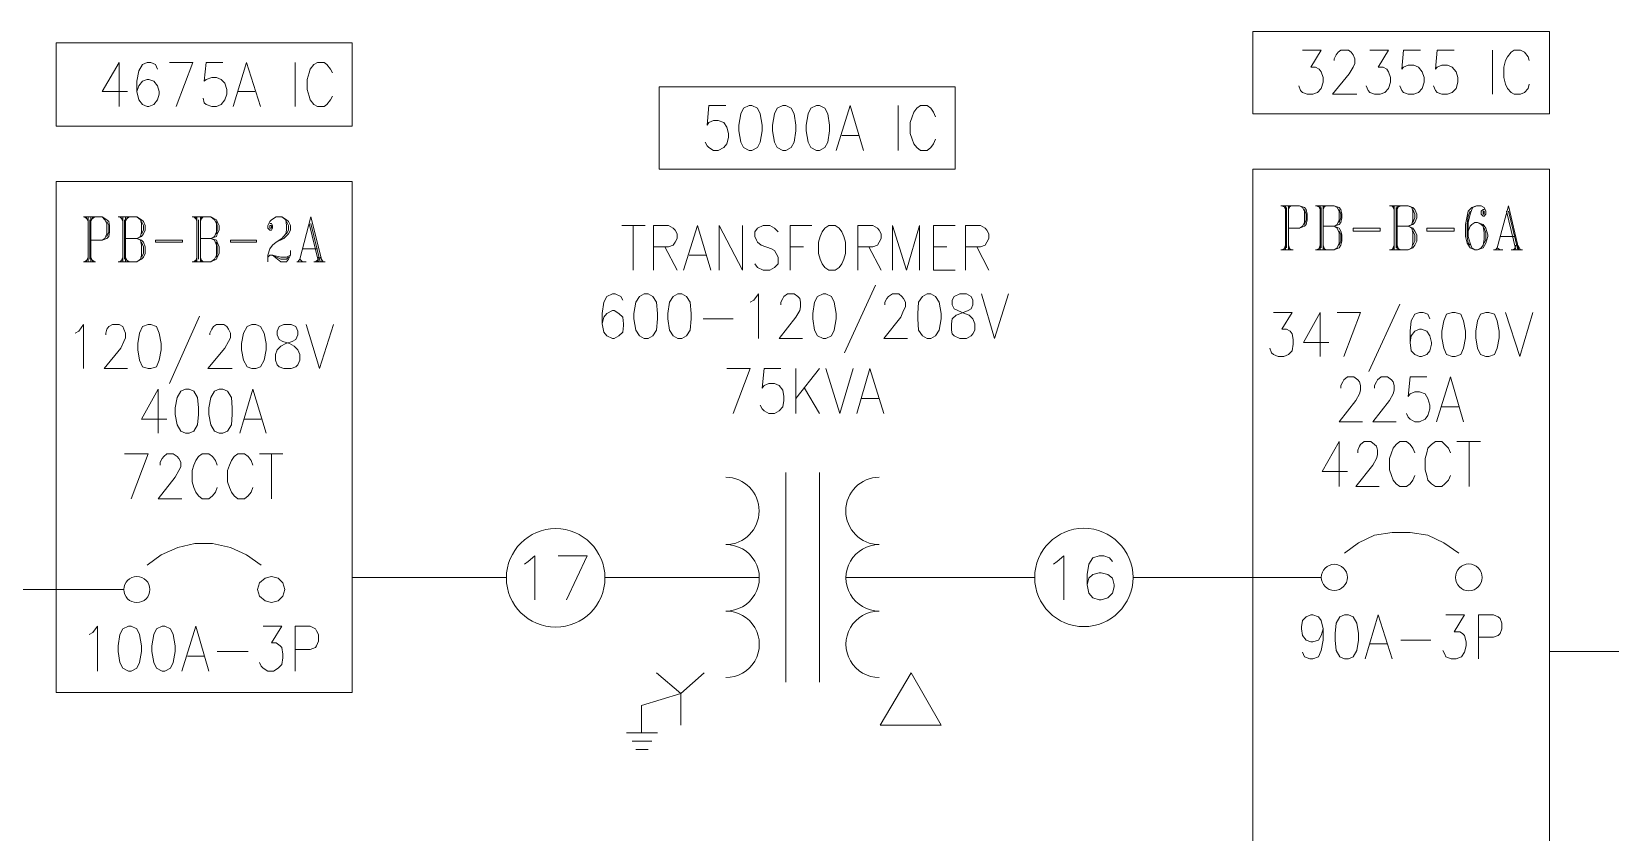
# Model space of a CAD drawing. Header units: inches. Extents: x 0.9 to 46, y 0.8 to 32.4.
# Drawn here: x 4.699 to 7.51, y 4.223 to 5.648 of the extents above; entities that cross this region are included whole.
import ezdxf

# ---------------------------------------------------------------- set-up
doc = ezdxf.new("R2010")
doc.units = ezdxf.units.IN
doc.header["$MEASUREMENT"] = 0
doc.layers.add('PDF_Geometry', color=7, linetype='Continuous')

msp = doc.modelspace()

# ---------------------------------------------------------------- linework, layer by layer
at = {"layer": 'PDF_Geometry', "lineweight": 9}
for points in [[(4.7432, 5.6282), (5.2699, 5.6282), (5.2699, 5.4799), (4.7432, 5.4799)], [(6.8732, 5.6482), (7.4015, 5.6482), (7.4015, 5.5016), (6.8732, 5.5016)], [(5.8166, 5.5499), (6.3432, 5.5499), (6.3432, 5.4032), (5.8166, 5.4032)], [(5.9766, 5.5166), (5.9666, 5.5116), (5.9615, 5.5016), (5.9582, 5.4816), (5.9582, 5.4716), (5.9615, 5.4516), (5.9666, 5.4416), (5.9766, 5.4366), (5.9816, 5.4366), (5.9915, 5.4416), (5.9965, 5.4516), (5.9999, 5.4716), (5.9999, 5.4816), (5.9965, 5.5016), (5.9915, 5.5116), (5.9816, 5.5166)], [(6.0366, 5.5166), (6.0266, 5.5116), (6.0216, 5.5016), (6.0182, 5.4816), (6.0182, 5.4716), (6.0216, 5.4516), (6.0266, 5.4416), (6.0366, 5.4366), (6.0416, 5.4366), (6.0516, 5.4416), (6.0566, 5.4516), (6.0599, 5.4716), (6.0599, 5.4816), (6.0566, 5.5016), (6.0516, 5.5116), (6.0416, 5.5166)], [(6.0965, 5.5166), (6.0866, 5.5116), (6.0815, 5.5016), (6.0782, 5.4816), (6.0782, 5.4716), (6.0815, 5.4516), (6.0866, 5.4416), (6.0965, 5.4366), (6.1016, 5.4366), (6.1116, 5.4416), (6.1165, 5.4516), (6.1199, 5.4716), (6.1199, 5.4816), (6.1165, 5.5016), (6.1116, 5.5116), (6.1016, 5.5166)], [(6.8732, 2.3666), (6.8732, 5.4032), (7.4015, 5.4032), (7.4015, 2.3666)], [(4.7432, 4.4716), (4.7432, 5.3816), (5.2699, 5.3816), (5.2699, 4.4716)], [(7.2832, 5.3232), (7.2849, 5.3232), (7.2849, 5.3283), (7.2832, 5.3283)], [(5.1233, 5.2982), (5.1266, 5.2982), (5.1266, 5.3032), (5.1233, 5.3032)], [(6.1182, 5.3032), (6.1116, 5.2982), (6.1066, 5.2916), (6.1032, 5.2832), (6.0999, 5.2732), (6.0999, 5.2532), (6.1032, 5.2433), (6.1066, 5.2349), (6.1116, 5.2282), (6.1182, 5.2233), (6.1299, 5.2233), (6.1366, 5.2282), (6.1416, 5.2349), (6.1449, 5.2433), (6.1482, 5.2532), (6.1482, 5.2732), (6.1449, 5.2832), (6.1416, 5.2916), (6.1366, 5.2982), (6.1299, 5.3032)], [(7.0999, 5.2932), (7.0515, 5.2932), (7.0515, 5.2982), (7.0999, 5.2982)], [(7.2316, 5.2932), (7.1832, 5.2932), (7.1832, 5.2982), (7.2316, 5.2982)], [(4.9682, 5.2732), (4.9199, 5.2732), (4.9199, 5.2766), (4.9682, 5.2766)], [(5.0999, 5.2732), (5.0532, 5.2732), (5.0532, 5.2766), (5.0999, 5.2766)], [(5.7899, 5.1816), (5.7816, 5.1766), (5.7749, 5.1666), (5.7716, 5.1466), (5.7716, 5.1366), (5.7749, 5.1166), (5.7816, 5.1066), (5.7899, 5.1016), (5.7966, 5.1016), (5.8049, 5.1066), (5.8116, 5.1166), (5.8132, 5.1366), (5.8132, 5.1466), (5.8116, 5.1666), (5.8049, 5.1766), (5.7966, 5.1816)], [(5.8499, 5.1816), (5.8416, 5.1766), (5.8349, 5.1666), (5.8316, 5.1466), (5.8316, 5.1366), (5.8349, 5.1166), (5.8416, 5.1066), (5.8499, 5.1016), (5.8566, 5.1016), (5.8649, 5.1066), (5.8716, 5.1166), (5.8732, 5.1366), (5.8732, 5.1466), (5.8716, 5.1666), (5.8649, 5.1766), (5.8566, 5.1816)], [(6.1082, 5.1816), (6.0982, 5.1766), (6.0932, 5.1666), (6.0899, 5.1466), (6.0899, 5.1366), (6.0932, 5.1166), (6.0982, 5.1066), (6.1082, 5.1016), (6.1132, 5.1016), (6.1232, 5.1066), (6.1282, 5.1166), (6.1315, 5.1366), (6.1315, 5.1466), (6.1282, 5.1666), (6.1232, 5.1766), (6.1132, 5.1816)], [(6.2932, 5.1816), (6.2849, 5.1766), (6.2782, 5.1666), (6.2766, 5.1466), (6.2766, 5.1366), (6.2782, 5.1166), (6.2849, 5.1066), (6.2932, 5.1016), (6.2999, 5.1016), (6.3082, 5.1066), (6.3149, 5.1166), (6.3182, 5.1366), (6.3182, 5.1466), (6.3149, 5.1666), (6.3082, 5.1766), (6.2999, 5.1816)], [(6.3516, 5.1816), (6.3415, 5.1766), (6.3382, 5.1699), (6.3382, 5.1616), (6.3415, 5.1549), (6.3482, 5.1516), (6.3599, 5.1466), (6.3682, 5.1432), (6.3749, 5.1366), (6.3782, 5.1282), (6.3782, 5.1166), (6.3749, 5.1099), (6.3716, 5.1066), (6.3632, 5.1016), (6.3516, 5.1016), (6.3415, 5.1066), (6.3382, 5.1099), (6.3365, 5.1166), (6.3365, 5.1282), (6.3382, 5.1366), (6.3449, 5.1432), (6.3532, 5.1466), (6.3666, 5.1516), (6.3716, 5.1549), (6.3749, 5.1616), (6.3749, 5.1699), (6.3716, 5.1766), (6.3632, 5.1816)], [(7.2282, 5.1482), (7.2182, 5.1449), (7.2132, 5.1332), (7.2099, 5.1149), (7.2099, 5.1033), (7.2132, 5.0849), (7.2182, 5.0732), (7.2282, 5.0699), (7.2332, 5.0699), (7.2432, 5.0732), (7.2482, 5.0849), (7.2515, 5.1033), (7.2515, 5.1149), (7.2482, 5.1332), (7.2432, 5.1449), (7.2332, 5.1482)], [(7.2882, 5.1482), (7.2782, 5.1449), (7.2732, 5.1332), (7.2699, 5.1149), (7.2699, 5.1033), (7.2732, 5.0849), (7.2782, 5.0732), (7.2882, 5.0699), (7.2932, 5.0699), (7.3032, 5.0732), (7.3082, 5.0849), (7.3115, 5.1033), (7.3115, 5.1149), (7.3082, 5.1332), (7.3032, 5.1449), (7.2932, 5.1482)], [(4.9066, 5.1266), (4.8966, 5.1232), (4.8916, 5.1116), (4.8882, 5.0932), (4.8882, 5.0816), (4.8916, 5.0632), (4.8966, 5.0516), (4.9066, 5.0482), (4.9116, 5.0482), (4.9216, 5.0516), (4.9266, 5.0632), (4.9299, 5.0816), (4.9299, 5.0932), (4.9266, 5.1116), (4.9216, 5.1232), (4.9116, 5.1266)], [(5.0916, 5.1266), (5.0832, 5.1232), (5.0766, 5.1116), (5.0732, 5.0932), (5.0732, 5.0816), (5.0766, 5.0632), (5.0832, 5.0516), (5.0916, 5.0482), (5.0982, 5.0482), (5.1066, 5.0516), (5.1132, 5.0632), (5.1166, 5.0816), (5.1166, 5.0932), (5.1132, 5.1116), (5.1066, 5.1232), (5.0982, 5.1266)], [(5.1482, 5.1266), (5.1399, 5.1232), (5.1366, 5.1149), (5.1366, 5.1082), (5.1399, 5.0999), (5.1466, 5.0966), (5.1582, 5.0932), (5.1666, 5.0882), (5.1732, 5.0816), (5.1766, 5.0732), (5.1766, 5.0632), (5.1732, 5.0549), (5.1699, 5.0516), (5.1616, 5.0482), (5.1482, 5.0482), (5.1399, 5.0516), (5.1366, 5.0549), (5.1332, 5.0632), (5.1332, 5.0732), (5.1366, 5.0816), (5.1432, 5.0882), (5.1516, 5.0932), (5.1632, 5.0966), (5.1699, 5.0999), (5.1732, 5.1082), (5.1732, 5.1149), (5.1699, 5.1232), (5.1616, 5.1266)], [(4.9732, 5.0116), (4.9649, 5.0082), (4.9582, 4.9966), (4.9549, 4.9782), (4.9549, 4.9666), (4.9582, 4.9482), (4.9649, 4.9366), (4.9732, 4.9333), (4.9799, 4.9333), (4.9882, 4.9366), (4.9949, 4.9482), (4.9966, 4.9666), (4.9966, 4.9782), (4.9949, 4.9966), (4.9882, 5.0082), (4.9799, 5.0116)], [(5.0333, 5.0116), (5.0249, 5.0082), (5.0183, 4.9966), (5.0149, 4.9782), (5.0149, 4.9666), (5.0183, 4.9482), (5.0249, 4.9366), (5.0333, 4.9333), (5.0399, 4.9333), (5.0482, 4.9366), (5.0549, 4.9482), (5.0566, 4.9666), (5.0566, 4.9782), (5.0549, 4.9966), (5.0482, 5.0082), (5.0399, 5.0116)], [(5.1499, 4.6549), (5.1466, 4.6666), (5.1383, 4.6749), (5.1266, 4.6782), (5.1149, 4.6749), (5.1049, 4.6666), (5.1016, 4.6549), (5.1049, 4.6432), (5.1149, 4.6349), (5.1266, 4.6316), (5.1383, 4.6349), (5.1466, 4.6432)], [(7.0365, 4.6099), (7.0282, 4.6066), (7.0215, 4.5949), (7.0199, 4.5766), (7.0199, 4.5649), (7.0215, 4.5466), (7.0282, 4.5349), (7.0365, 4.5316), (7.0432, 4.5316), (7.0515, 4.5349), (7.0582, 4.5466), (7.0615, 4.5649), (7.0615, 4.5766), (7.0582, 4.5949), (7.0515, 4.6066), (7.0432, 4.6099)], [(4.8716, 4.5899), (4.8616, 4.5849), (4.8566, 4.5749), (4.8532, 4.5549), (4.8532, 4.5449), (4.8566, 4.5249), (4.8616, 4.5149), (4.8716, 4.5099), (4.8766, 4.5099), (4.8866, 4.5149), (4.8916, 4.5249), (4.8949, 4.5449), (4.8949, 4.5549), (4.8916, 4.5749), (4.8866, 4.5849), (4.8766, 4.5899)], [(4.9316, 4.5899), (4.9216, 4.5849), (4.9166, 4.5749), (4.9133, 4.5549), (4.9133, 4.5449), (4.9166, 4.5249), (4.9216, 4.5149), (4.9316, 4.5099), (4.9366, 4.5099), (4.9466, 4.5149), (4.9516, 4.5249), (4.9549, 4.5449), (4.9549, 4.5549), (4.9516, 4.5749), (4.9466, 4.5849), (4.9366, 4.5899)], [(6.2099, 4.4133), (6.2649, 4.5066), (6.3182, 4.4133)]]:
    msp.add_lwpolyline(points, close=True, dxfattribs=at)
for points in [[(4.8549, 5.5149), (4.8549, 5.5932), (4.8249, 5.5416), (4.8699, 5.5416)], [(4.9232, 5.5816), (4.9199, 5.5899), (4.9116, 5.5932), (4.9049, 5.5932), (4.8966, 5.5899), (4.8899, 5.5782), (4.8866, 5.5599), (4.8866, 5.5416), (4.8899, 5.5266), (4.8966, 5.5182), (4.9049, 5.5149), (4.9082, 5.5149), (4.9166, 5.5182), (4.9232, 5.5266), (4.9266, 5.5366), (4.9266, 5.5416), (4.9232, 5.5516), (4.9166, 5.5599), (4.9082, 5.5632), (4.9049, 5.5632), (4.8966, 5.5599), (4.8899, 5.5516), (4.8866, 5.5416)], [(4.9566, 5.5149), (4.9866, 5.5932), (4.9449, 5.5932)], [(5.0399, 5.5932), (5.0099, 5.5932), (5.0066, 5.5599), (5.0099, 5.5632), (5.0199, 5.5666), (5.0282, 5.5666), (5.0366, 5.5632), (5.0432, 5.5566), (5.0466, 5.5449), (5.0466, 5.5366), (5.0432, 5.5266), (5.0366, 5.5182), (5.0282, 5.5149), (5.0199, 5.5149), (5.0099, 5.5182), (5.0066, 5.5216), (5.0049, 5.5299)], [(5.0582, 5.5149), (5.0816, 5.5932), (5.1066, 5.5149)], [(5.1682, 5.5932), (5.1682, 5.5149)], [(5.2349, 5.5749), (5.2316, 5.5816), (5.2249, 5.5899), (5.2199, 5.5932), (5.2083, 5.5932), (5.2016, 5.5899), (5.1949, 5.5816), (5.1932, 5.5749), (5.1899, 5.5632), (5.1899, 5.5449), (5.1932, 5.5332), (5.1949, 5.5266), (5.2016, 5.5182), (5.2083, 5.5149), (5.2199, 5.5149), (5.2249, 5.5182), (5.2316, 5.5266), (5.2349, 5.5332)], [(6.9615, 5.6149), (6.9949, 5.6149), (6.9765, 5.5849), (6.9849, 5.5849), (6.9915, 5.5816), (6.9949, 5.5766), (6.9982, 5.5666), (6.9982, 5.5582), (6.9949, 5.5466), (6.9882, 5.5399), (6.9799, 5.5366), (6.9699, 5.5366), (6.9615, 5.5399), (6.9582, 5.5432), (6.9549, 5.5516)], [(7.0182, 5.5965), (7.0182, 5.5999), (7.0215, 5.6066), (7.0249, 5.6116), (7.0299, 5.6149), (7.0432, 5.6149), (7.0482, 5.6116), (7.0515, 5.6066), (7.0549, 5.5999), (7.0549, 5.5916), (7.0515, 5.5849), (7.0449, 5.5732), (7.0149, 5.5366), (7.0582, 5.5366)], [(7.0815, 5.6149), (7.1149, 5.6149), (7.0965, 5.5849), (7.1049, 5.5849), (7.1115, 5.5816), (7.1149, 5.5766), (7.1182, 5.5666), (7.1182, 5.5582), (7.1149, 5.5466), (7.1082, 5.5399), (7.0999, 5.5366), (7.0899, 5.5366), (7.0815, 5.5399), (7.0782, 5.5432), (7.0749, 5.5516)], [(7.1715, 5.6149), (7.1415, 5.6149), (7.1382, 5.5816), (7.1415, 5.5849), (7.1499, 5.5882), (7.1599, 5.5882), (7.1682, 5.5849), (7.1749, 5.5766), (7.1782, 5.5666), (7.1782, 5.5582), (7.1749, 5.5466), (7.1682, 5.5399), (7.1599, 5.5366), (7.1499, 5.5366), (7.1415, 5.5399), (7.1382, 5.5432), (7.1349, 5.5516)], [(7.2316, 5.6149), (7.2015, 5.6149), (7.1982, 5.5816), (7.2015, 5.5849), (7.2099, 5.5882), (7.2199, 5.5882), (7.2282, 5.5849), (7.2349, 5.5766), (7.2382, 5.5666), (7.2382, 5.5582), (7.2349, 5.5466), (7.2282, 5.5399), (7.2199, 5.5366), (7.2099, 5.5366), (7.2015, 5.5399), (7.1982, 5.5432), (7.1949, 5.5516)], [(7.2999, 5.6149), (7.2999, 5.5366)], [(7.3649, 5.5965), (7.3632, 5.6032), (7.3565, 5.6116), (7.3499, 5.6149), (7.3382, 5.6149), (7.3332, 5.6116), (7.3265, 5.6032), (7.3232, 5.5965), (7.3199, 5.5849), (7.3199, 5.5666), (7.3232, 5.5549), (7.3265, 5.5466), (7.3332, 5.5399), (7.3382, 5.5366), (7.3499, 5.5366), (7.3565, 5.5399), (7.3632, 5.5466), (7.3649, 5.5549)], [(5.0666, 5.5416), (5.0966, 5.5416)], [(5.9349, 5.5166), (5.9049, 5.5166), (5.9016, 5.4816), (5.9049, 5.4866), (5.9132, 5.4899), (5.9216, 5.4899), (5.9316, 5.4866), (5.9366, 5.4782), (5.9399, 5.4666), (5.9399, 5.4599), (5.9366, 5.4482), (5.9316, 5.4416), (5.9216, 5.4366), (5.9132, 5.4366), (5.9049, 5.4416), (5.9016, 5.4449), (5.8982, 5.4516)], [(6.1315, 5.4366), (6.1566, 5.5166), (6.1799, 5.4366)], [(6.2416, 5.5166), (6.2416, 5.4366)], [(6.3082, 5.4966), (6.3049, 5.5049), (6.2999, 5.5116), (6.2932, 5.5166), (6.2816, 5.5166), (6.2749, 5.5116), (6.2699, 5.5049), (6.2666, 5.4966), (6.2632, 5.4866), (6.2632, 5.4666), (6.2666, 5.4565), (6.2699, 5.4482), (6.2749, 5.4416), (6.2816, 5.4366), (6.2932, 5.4366), (6.2999, 5.4416), (6.3049, 5.4482), (6.3082, 5.4565)], [(6.1416, 5.4632), (6.1716, 5.4632)], [(4.7916, 5.3182), (4.8249, 5.3182), (4.8333, 5.3132), (4.8366, 5.3099), (4.8382, 5.3032), (4.8382, 5.2916), (4.8366, 5.2832), (4.8333, 5.2799), (4.8249, 5.2766), (4.8049, 5.2766)], [(4.7933, 5.3182), (4.7999, 5.3132)], [(4.7966, 5.3182), (4.7999, 5.3099)], [(4.7999, 5.3182), (4.7999, 5.2382)], [(4.8032, 5.3132), (4.8032, 5.2433)], [(4.8049, 5.3182), (4.8049, 5.2382)], [(4.8083, 5.3182), (4.8049, 5.3099)], [(4.8116, 5.3182), (4.8049, 5.3132)], [(4.8249, 5.3182), (4.8299, 5.3132), (4.8333, 5.3066), (4.8333, 5.2882), (4.8299, 5.2799), (4.8249, 5.2766)], [(4.8532, 5.3182), (4.8866, 5.3182), (4.8949, 5.3132), (4.8983, 5.3099), (4.9016, 5.3032), (4.9016, 5.2949), (4.8983, 5.2882), (4.8949, 5.2832), (4.8866, 5.2799), (4.8949, 5.2766), (4.8983, 5.2732), (4.9016, 5.2649), (4.9016, 5.2532), (4.8983, 5.2466), (4.8949, 5.2433), (4.8866, 5.2382), (4.8532, 5.2382)], [(4.8566, 5.3182), (4.8616, 5.3132)], [(4.8582, 5.3182), (4.8616, 5.3099)], [(4.8616, 5.3182), (4.8616, 5.2382)], [(4.8649, 5.3132), (4.8649, 5.2433)], [(4.8666, 5.3182), (4.8666, 5.2382)], [(4.8866, 5.3182), (4.8933, 5.3132), (4.8949, 5.3066), (4.8949, 5.2916), (4.8933, 5.2832), (4.8866, 5.2799), (4.8666, 5.2799)], [(4.8699, 5.3182), (4.8666, 5.3099)], [(4.8732, 5.3182), (4.8666, 5.3132)], [(4.9849, 5.3182), (5.0183, 5.3182), (5.0282, 5.3132), (5.0299, 5.3099), (5.0333, 5.3032), (5.0333, 5.2949), (5.0299, 5.2882), (5.0282, 5.2832), (5.0183, 5.2799), (5.0282, 5.2766), (5.0299, 5.2732), (5.0333, 5.2649), (5.0333, 5.2532), (5.0299, 5.2466), (5.0282, 5.2433), (5.0183, 5.2382), (4.9849, 5.2382)], [(4.9882, 5.3182), (4.9932, 5.3132)], [(4.9916, 5.3182), (4.9932, 5.3099)], [(4.9932, 5.3182), (4.9932, 5.2382)], [(4.9966, 5.3132), (4.9966, 5.2433)], [(4.9999, 5.3182), (4.9999, 5.2382)], [(5.0183, 5.3182), (5.0249, 5.3132), (5.0282, 5.3066), (5.0282, 5.2916), (5.0249, 5.2832), (5.0183, 5.2799), (4.9999, 5.2799)], [(5.0016, 5.3182), (4.9999, 5.3099)], [(5.0049, 5.3182), (4.9999, 5.3132)], [(5.1233, 5.3066), (5.1266, 5.3066), (5.1282, 5.3032), (5.1282, 5.2982), (5.1266, 5.2949), (5.1233, 5.2949), (5.1199, 5.2982), (5.1199, 5.3032), (5.1233, 5.3099), (5.1266, 5.3132), (5.1349, 5.3182), (5.1449, 5.3182), (5.1532, 5.3132), (5.1566, 5.3099), (5.1599, 5.3032), (5.1599, 5.2949), (5.1566, 5.2882), (5.1482, 5.2799), (5.1349, 5.2732), (5.1282, 5.2682), (5.1233, 5.2616), (5.1199, 5.2499), (5.1199, 5.2382)], [(5.1449, 5.3182), (5.1516, 5.3132), (5.1532, 5.3032), (5.1532, 5.2949), (5.1516, 5.2882), (5.1449, 5.2799), (5.1349, 5.2732)], [(5.2166, 5.2382), (5.1966, 5.3182), (5.1766, 5.2433)], [(6.9232, 5.3382), (6.9565, 5.3382), (6.9649, 5.3349), (6.9682, 5.3316), (6.9699, 5.3232), (6.9699, 5.3132), (6.9682, 5.3049), (6.9649, 5.3016), (6.9565, 5.2982), (6.9365, 5.2982)], [(6.9249, 5.3382), (6.9315, 5.3349)], [(6.9282, 5.3382), (6.9315, 5.3316)], [(6.9315, 5.3382), (6.9315, 5.2599)], [(6.9332, 5.3349), (6.9332, 5.2632)], [(6.9365, 5.3382), (6.9365, 5.2599)], [(6.9399, 5.3382), (6.9365, 5.3316)], [(6.9415, 5.3382), (6.9365, 5.3349)], [(6.9565, 5.3382), (6.9615, 5.3349), (6.9649, 5.3283), (6.9649, 5.3082), (6.9615, 5.3016), (6.9565, 5.2982)], [(6.9649, 5.3316), (6.9682, 5.3232), (6.9682, 5.3132), (6.9649, 5.3049)], [(6.9849, 5.3382), (7.0182, 5.3382), (7.0266, 5.3349), (7.0299, 5.3316), (7.0315, 5.3232), (7.0315, 5.3166), (7.0299, 5.3082), (7.0266, 5.3049), (7.0182, 5.3016), (7.0266, 5.2982), (7.0299, 5.2932), (7.0315, 5.2866), (7.0315, 5.2749), (7.0299, 5.2682), (7.0266, 5.2632), (7.0182, 5.2599), (6.9849, 5.2599)], [(6.9866, 5.3382), (6.9932, 5.3349)], [(6.9899, 5.3382), (6.9932, 5.3316)], [(6.9932, 5.3382), (6.9932, 5.2599)], [(6.9949, 5.3349), (6.9949, 5.2632)], [(6.9982, 5.3382), (6.9982, 5.2599)], [(7.0182, 5.3382), (7.0232, 5.3349), (7.0266, 5.3283), (7.0266, 5.3132), (7.0232, 5.3049), (7.0182, 5.3016), (6.9982, 5.3016)], [(7.0015, 5.3382), (6.9982, 5.3316)], [(7.0032, 5.3382), (6.9982, 5.3349)], [(7.0266, 5.3316), (7.0299, 5.3232), (7.0299, 5.3166), (7.0266, 5.3082)], [(7.1165, 5.3382), (7.1499, 5.3382), (7.1582, 5.3349), (7.1615, 5.3316), (7.1649, 5.3232), (7.1649, 5.3166), (7.1615, 5.3082), (7.1582, 5.3049), (7.1499, 5.3016), (7.1582, 5.2982), (7.1615, 5.2932), (7.1649, 5.2866), (7.1649, 5.2749), (7.1615, 5.2682), (7.1582, 5.2632), (7.1499, 5.2599), (7.1165, 5.2599)], [(7.1199, 5.3382), (7.1249, 5.3349)], [(7.1215, 5.3382), (7.1249, 5.3316)], [(7.1249, 5.3382), (7.1249, 5.2599)], [(7.1282, 5.3349), (7.1282, 5.2632)], [(7.1299, 5.3382), (7.1299, 5.2599)], [(7.1499, 5.3382), (7.1565, 5.3349), (7.1582, 5.3283), (7.1582, 5.3132), (7.1565, 5.3049), (7.1499, 5.3016), (7.1299, 5.3016)], [(7.1332, 5.3382), (7.1299, 5.3316)], [(7.1365, 5.3382), (7.1299, 5.3349)], [(7.1582, 5.3316), (7.1615, 5.3232), (7.1615, 5.3166), (7.1582, 5.3082)], [(7.2849, 5.3316), (7.2832, 5.3316), (7.2799, 5.3283), (7.2799, 5.3232), (7.2832, 5.3199), (7.2849, 5.3199), (7.2882, 5.3232), (7.2882, 5.3283), (7.2849, 5.3349), (7.2799, 5.3382), (7.2715, 5.3382), (7.2632, 5.3349), (7.2565, 5.3283), (7.2549, 5.3199), (7.2515, 5.3049), (7.2515, 5.2832), (7.2549, 5.2716), (7.2599, 5.2632), (7.2682, 5.2599), (7.2732, 5.2599), (7.2832, 5.2632), (7.2882, 5.2716), (7.2915, 5.2832), (7.2915, 5.2866), (7.2882, 5.2982), (7.2832, 5.3049), (7.2732, 5.3082), (7.2682, 5.3082), (7.2632, 5.3049), (7.2599, 5.3016), (7.2565, 5.2932)], [(7.2599, 5.3283), (7.2565, 5.3199), (7.2549, 5.3049), (7.2549, 5.2832), (7.2565, 5.2716), (7.2599, 5.2682)], [(7.2715, 5.3382), (7.2649, 5.3349), (7.2632, 5.3316), (7.2599, 5.3232), (7.2565, 5.3082), (7.2565, 5.2832), (7.2599, 5.2716), (7.2632, 5.2632), (7.2682, 5.2599)], [(7.3465, 5.2599), (7.3282, 5.3382), (7.3082, 5.2632)], [(7.3249, 5.3283), (7.3415, 5.2599)], [(7.3282, 5.3283), (7.3449, 5.2599)], [(4.8333, 5.3099), (4.8366, 5.3032), (4.8366, 5.2916), (4.8333, 5.2832)], [(4.8949, 5.3099), (4.8983, 5.3032), (4.8983, 5.2949), (4.8949, 5.2882)], [(5.0282, 5.3099), (5.0299, 5.3032), (5.0299, 5.2949), (5.0282, 5.2882)], [(5.1532, 5.3099), (5.1566, 5.3032), (5.1566, 5.2949), (5.1532, 5.2882)], [(5.1932, 5.3066), (5.2099, 5.2382)], [(5.1966, 5.3066), (5.2132, 5.2382)], [(5.7499, 5.3032), (5.7916, 5.3032)], [(5.7699, 5.3032), (5.7699, 5.2233)], [(5.8066, 5.2233), (5.8066, 5.3032), (5.8332, 5.3032), (5.8416, 5.2982), (5.8449, 5.2949), (5.8482, 5.2882), (5.8482, 5.2799), (5.8449, 5.2732), (5.8416, 5.2682), (5.8332, 5.2649), (5.8066, 5.2649)], [(5.8599, 5.2233), (5.8849, 5.3032), (5.9082, 5.2233)], [(5.9232, 5.2233), (5.9232, 5.3032), (5.9649, 5.2233), (5.9649, 5.3032)], [(6.0282, 5.2916), (6.0216, 5.2982), (6.0132, 5.3032), (6.0016, 5.3032), (5.9915, 5.2982), (5.9866, 5.2916), (5.9866, 5.2832), (5.9899, 5.2766), (5.9915, 5.2732), (5.9982, 5.2682), (6.0166, 5.2616), (6.0216, 5.2582), (6.0249, 5.2532), (6.0282, 5.2466), (6.0282, 5.2349), (6.0216, 5.2282), (6.0132, 5.2233), (6.0016, 5.2233), (5.9915, 5.2282), (5.9866, 5.2349)], [(6.0499, 5.2233), (6.0499, 5.3032), (6.0882, 5.3032)], [(6.1699, 5.2233), (6.1699, 5.3032), (6.1966, 5.3032), (6.2049, 5.2982), (6.2082, 5.2949), (6.2116, 5.2882), (6.2116, 5.2799), (6.2082, 5.2732), (6.2049, 5.2682), (6.1966, 5.2649), (6.1699, 5.2649)], [(6.2316, 5.2233), (6.2316, 5.3032), (6.2565, 5.2233), (6.2799, 5.3032), (6.2799, 5.2233)], [(6.3432, 5.2233), (6.3049, 5.2233), (6.3049, 5.3032), (6.3432, 5.3032)], [(6.3616, 5.2233), (6.3616, 5.3032), (6.3882, 5.3032), (6.3966, 5.2982), (6.3999, 5.2949), (6.4032, 5.2882), (6.4032, 5.2799), (6.3999, 5.2732), (6.3966, 5.2682), (6.3882, 5.2649), (6.3616, 5.2649)], [(7.0182, 5.3016), (7.0232, 5.2982), (7.0266, 5.2899), (7.0266, 5.2716), (7.0232, 5.2632), (7.0182, 5.2599)], [(7.0266, 5.2932), (7.0299, 5.2866), (7.0299, 5.2749), (7.0266, 5.2682)], [(7.1499, 5.3016), (7.1565, 5.2982), (7.1582, 5.2899), (7.1582, 5.2716), (7.1565, 5.2632), (7.1499, 5.2599)], [(7.1582, 5.2932), (7.1615, 5.2866), (7.1615, 5.2749), (7.1582, 5.2682)], [(7.2732, 5.2599), (7.2799, 5.2632), (7.2832, 5.2682), (7.2849, 5.2782), (7.2849, 5.2899), (7.2832, 5.3016), (7.2799, 5.3049), (7.2732, 5.3082)], [(7.2849, 5.2716), (7.2882, 5.2782), (7.2882, 5.2899), (7.2849, 5.2982)], [(4.8866, 5.2799), (4.8933, 5.2766), (4.8949, 5.2682), (4.8949, 5.2499), (4.8933, 5.2433), (4.8866, 5.2382)], [(4.8949, 5.2732), (4.8983, 5.2649), (4.8983, 5.2532), (4.8949, 5.2466)], [(5.0183, 5.2799), (5.0249, 5.2766), (5.0282, 5.2682), (5.0282, 5.2499), (5.0249, 5.2433), (5.0183, 5.2382)], [(5.0282, 5.2732), (5.0299, 5.2649), (5.0299, 5.2532), (5.0282, 5.2466)], [(5.1599, 5.2582), (5.1599, 5.2499), (5.1566, 5.2433), (5.1532, 5.2382), (5.1432, 5.2382), (5.1282, 5.2499), (5.1432, 5.2433), (5.1532, 5.2433), (5.1566, 5.2466)], [(5.1816, 5.2616), (5.2083, 5.2616)], [(5.8266, 5.2649), (5.8482, 5.2233)], [(6.0499, 5.2649), (6.0732, 5.2649)], [(6.1899, 5.2649), (6.2116, 5.2233)], [(6.3049, 5.2649), (6.3282, 5.2649)], [(6.3816, 5.2649), (6.4032, 5.2233)], [(6.9232, 5.2599), (6.9449, 5.2599)], [(6.9315, 5.2632), (6.9249, 5.2599)], [(6.9315, 5.2682), (6.9282, 5.2599)], [(6.9365, 5.2682), (6.9399, 5.2599)], [(6.9365, 5.2632), (6.9415, 5.2599)], [(6.9932, 5.2632), (6.9866, 5.2599)], [(6.9932, 5.2682), (6.9899, 5.2599)], [(6.9982, 5.2682), (7.0015, 5.2599)], [(6.9982, 5.2632), (7.0032, 5.2599)], [(7.1249, 5.2632), (7.1199, 5.2599)], [(7.1249, 5.2682), (7.1215, 5.2599)], [(7.1299, 5.2682), (7.1332, 5.2599)], [(7.1299, 5.2632), (7.1365, 5.2599)], [(7.3015, 5.2599), (7.3182, 5.2599)], [(7.3049, 5.2599), (7.3082, 5.2632), (7.3132, 5.2599)], [(7.3132, 5.2832), (7.3382, 5.2832)], [(7.3332, 5.2599), (7.3532, 5.2599)], [(7.3415, 5.2632), (7.3365, 5.2599)], [(7.3415, 5.2682), (7.3382, 5.2599)], [(7.3449, 5.2682), (7.3499, 5.2599)], [(4.7916, 5.2382), (4.8133, 5.2382)], [(4.7999, 5.2433), (4.7933, 5.2382)], [(4.7999, 5.2466), (4.7966, 5.2382)], [(4.8049, 5.2466), (4.8083, 5.2382)], [(4.8049, 5.2433), (4.8116, 5.2382)], [(4.8616, 5.2433), (4.8566, 5.2382)], [(4.8616, 5.2466), (4.8582, 5.2382)], [(4.8666, 5.2466), (4.8699, 5.2382)], [(4.8666, 5.2433), (4.8732, 5.2382)], [(4.9932, 5.2433), (4.9882, 5.2382)], [(4.9932, 5.2466), (4.9916, 5.2382)], [(4.9999, 5.2466), (5.0016, 5.2382)], [(4.9999, 5.2433), (5.0049, 5.2382)], [(5.1199, 5.2466), (5.1233, 5.2499), (5.1282, 5.2499), (5.1432, 5.2466), (5.1532, 5.2466), (5.1599, 5.2499)], [(5.1716, 5.2382), (5.1883, 5.2382)], [(5.1732, 5.2382), (5.1766, 5.2433), (5.1816, 5.2382)], [(5.2016, 5.2382), (5.2216, 5.2382)], [(5.2099, 5.2433), (5.2049, 5.2382)], [(5.2099, 5.2466), (5.2083, 5.2382)], [(5.2132, 5.2466), (5.2182, 5.2382)], [(5.8699, 5.2499), (5.8999, 5.2499)], [(5.7516, 5.1699), (5.7482, 5.1766), (5.7382, 5.1816), (5.7332, 5.1816), (5.7232, 5.1766), (5.7182, 5.1666), (5.7149, 5.1466), (5.7149, 5.1282), (5.7182, 5.1132), (5.7232, 5.1066), (5.7332, 5.1016), (5.7365, 5.1016), (5.7449, 5.1066), (5.7516, 5.1132), (5.7532, 5.1249), (5.7532, 5.1282), (5.7516, 5.1399), (5.7449, 5.1466), (5.7365, 5.1516), (5.7332, 5.1516), (5.7232, 5.1466), (5.7182, 5.1399), (5.7149, 5.1282)], [(5.9782, 5.1666), (5.9849, 5.1699), (5.9932, 5.1816), (5.9932, 5.1016)], [(6.0332, 5.1616), (6.0332, 5.1666), (6.0366, 5.1732), (6.0382, 5.1766), (6.0449, 5.1816), (6.0566, 5.1816), (6.0632, 5.1766), (6.0666, 5.1732), (6.0682, 5.1666), (6.0682, 5.1582), (6.0666, 5.1516), (6.0599, 5.1399), (6.0299, 5.1016), (6.0716, 5.1016)], [(6.2015, 5.1966), (6.1466, 5.0766)], [(6.2182, 5.1616), (6.2182, 5.1666), (6.2215, 5.1732), (6.2249, 5.1766), (6.2316, 5.1816), (6.2432, 5.1816), (6.2482, 5.1766), (6.2515, 5.1732), (6.2549, 5.1666), (6.2549, 5.1582), (6.2515, 5.1516), (6.2466, 5.1399), (6.2165, 5.1016), (6.2582, 5.1016)], [(6.3899, 5.1816), (6.4132, 5.1016), (6.4382, 5.1816)], [(6.9099, 5.1482), (6.9432, 5.1482), (6.9249, 5.1182), (6.9332, 5.1182), (6.9399, 5.1149), (6.9432, 5.1099), (6.9449, 5.0999), (6.9449, 5.0916), (6.9432, 5.0799), (6.9365, 5.0732), (6.9282, 5.0699), (6.9182, 5.0699), (6.9099, 5.0732), (6.9065, 5.0766), (6.9032, 5.0849)], [(6.9932, 5.0699), (6.9932, 5.1482), (6.9632, 5.0949), (7.0082, 5.0949)], [(7.0349, 5.0699), (7.0649, 5.1482), (7.0232, 5.1482)], [(7.1349, 5.1632), (7.0799, 5.0432)], [(7.1882, 5.1366), (7.1849, 5.1449), (7.1766, 5.1482), (7.1699, 5.1482), (7.1615, 5.1449), (7.1549, 5.1332), (7.1532, 5.1149), (7.1532, 5.0949), (7.1549, 5.0799), (7.1615, 5.0732), (7.1699, 5.0699), (7.1732, 5.0699), (7.1832, 5.0732), (7.1882, 5.0799), (7.1915, 5.0916), (7.1915, 5.0949), (7.1882, 5.1066), (7.1832, 5.1149), (7.1732, 5.1182), (7.1699, 5.1182), (7.1615, 5.1149), (7.1549, 5.1066), (7.1532, 5.0949)], [(7.3232, 5.1482), (7.3482, 5.0699), (7.3715, 5.1482)], [(4.7766, 5.1116), (4.7832, 5.1149), (4.7916, 5.1266), (4.7916, 5.0482)], [(4.8316, 5.1082), (4.8316, 5.1116), (4.8333, 5.1182), (4.8366, 5.1232), (4.8433, 5.1266), (4.8549, 5.1266), (4.8616, 5.1232), (4.8633, 5.1182), (4.8666, 5.1116), (4.8666, 5.1033), (4.8633, 5.0966), (4.8582, 5.0849), (4.8283, 5.0482), (4.8699, 5.0482)], [(4.9983, 5.1416), (4.9449, 5.0216)], [(5.0166, 5.1082), (5.0166, 5.1116), (5.0199, 5.1182), (5.0232, 5.1232), (5.0282, 5.1266), (5.0416, 5.1266), (5.0466, 5.1232), (5.0499, 5.1182), (5.0532, 5.1116), (5.0532, 5.1033), (5.0499, 5.0966), (5.0432, 5.0849), (5.0132, 5.0482), (5.0566, 5.0482)], [(5.1883, 5.1266), (5.2116, 5.0482), (5.2366, 5.1266)], [(5.8949, 5.1366), (5.9482, 5.1366)], [(5.9482, 4.9682), (5.9782, 5.0482), (5.9366, 5.0482)], [(6.0332, 5.0482), (6.0032, 5.0482), (5.9999, 5.0132), (6.0032, 5.0183), (6.0115, 5.0216), (6.0216, 5.0216), (6.0299, 5.0183), (6.0366, 5.0099), (6.0382, 4.9983), (6.0382, 4.9916), (6.0366, 4.9799), (6.0299, 4.9732), (6.0216, 4.9682), (6.0115, 4.9682), (6.0032, 4.9732), (5.9999, 4.9766), (5.9965, 4.9833)], [(6.0599, 5.0482), (6.0599, 4.9682)], [(6.1016, 5.0482), (6.0599, 4.9949)], [(6.1132, 5.0482), (6.1382, 4.9682), (6.1616, 5.0482)], [(6.1682, 4.9682), (6.1916, 5.0482), (6.2165, 4.9682)], [(7.0299, 5.0132), (7.0299, 5.0183), (7.0332, 5.0249), (7.0349, 5.0282), (7.0415, 5.0333), (7.0532, 5.0333), (7.0599, 5.0282), (7.0632, 5.0249), (7.0649, 5.0183), (7.0649, 5.0099), (7.0632, 5.0032), (7.0566, 4.9916), (7.0266, 4.9532), (7.0682, 4.9532)], [(7.0899, 5.0132), (7.0899, 5.0183), (7.0932, 5.0249), (7.0949, 5.0282), (7.1015, 5.0333), (7.1132, 5.0333), (7.1199, 5.0282), (7.1232, 5.0249), (7.1249, 5.0183), (7.1249, 5.0099), (7.1232, 5.0032), (7.1165, 4.9916), (7.0865, 4.9532), (7.1282, 4.9532)], [(7.1832, 5.0333), (7.1532, 5.0333), (7.1499, 4.9983), (7.1532, 5.0032), (7.1615, 5.0066), (7.1699, 5.0066), (7.1799, 5.0032), (7.1849, 4.9949), (7.1882, 4.9833), (7.1882, 4.9766), (7.1849, 4.9649), (7.1799, 4.9582), (7.1699, 4.9532), (7.1615, 4.9532), (7.1532, 4.9582), (7.1499, 4.9616), (7.1465, 4.9682)], [(7.1999, 4.9532), (7.2249, 5.0333), (7.2482, 4.9532)], [(4.9249, 4.9333), (4.9249, 5.0116), (4.8949, 4.9582), (4.9399, 4.9582)], [(5.0699, 4.9333), (5.0932, 5.0116), (5.1166, 4.9333)], [(6.0749, 5.0132), (6.1016, 4.9682)], [(6.1766, 4.9949), (6.2066, 4.9949)], [(7.2099, 4.9799), (7.2399, 4.9799)], [(5.0782, 4.9582), (5.1082, 4.9582)], [(4.8766, 4.8166), (4.9066, 4.8966), (4.8649, 4.8966)], [(4.9283, 4.8766), (4.9283, 4.8816), (4.9316, 4.8882), (4.9349, 4.8916), (4.9399, 4.8966), (4.9516, 4.8966), (4.9582, 4.8916), (4.9616, 4.8882), (4.9649, 4.8816), (4.9649, 4.8732), (4.9616, 4.8666), (4.9549, 4.8549), (4.9249, 4.8166), (4.9666, 4.8166)], [(5.0299, 4.8766), (5.0266, 4.8849), (5.0216, 4.8916), (5.0149, 4.8966), (5.0032, 4.8966), (4.9966, 4.8916), (4.9916, 4.8849), (4.9882, 4.8766), (4.9849, 4.8666), (4.9849, 4.8466), (4.9882, 4.8366), (4.9916, 4.8283), (4.9966, 4.8216), (5.0032, 4.8166), (5.0149, 4.8166), (5.0216, 4.8216), (5.0266, 4.8283), (5.0299, 4.8366)], [(5.0932, 4.8766), (5.0899, 4.8849), (5.0849, 4.8916), (5.0782, 4.8966), (5.0666, 4.8966), (5.0599, 4.8916), (5.0549, 4.8849), (5.0516, 4.8766), (5.0482, 4.8666), (5.0482, 4.8466), (5.0516, 4.8366), (5.0549, 4.8283), (5.0599, 4.8216), (5.0666, 4.8166), (5.0782, 4.8166), (5.0849, 4.8216), (5.0899, 4.8283), (5.0932, 4.8366)], [(5.1049, 4.8966), (5.1466, 4.8966)], [(5.1266, 4.8966), (5.1266, 4.8166)], [(7.0266, 4.8382), (7.0266, 4.9182), (6.9965, 4.8649), (7.0415, 4.8649)], [(7.0599, 4.8983), (7.0599, 4.9032), (7.0632, 4.9099), (7.0649, 4.9133), (7.0715, 4.9182), (7.0832, 4.9182), (7.0899, 4.9133), (7.0932, 4.9099), (7.0949, 4.9032), (7.0949, 4.8949), (7.0932, 4.8882), (7.0865, 4.8766), (7.0566, 4.8382), (7.0982, 4.8382)], [(7.1615, 4.8983), (7.1582, 4.9066), (7.1532, 4.9133), (7.1465, 4.9182), (7.1349, 4.9182), (7.1282, 4.9133), (7.1232, 4.9066), (7.1199, 4.8983), (7.1165, 4.8882), (7.1165, 4.8682), (7.1199, 4.8582), (7.1232, 4.8499), (7.1282, 4.8433), (7.1349, 4.8382), (7.1465, 4.8382), (7.1532, 4.8433), (7.1582, 4.8499), (7.1615, 4.8582)], [(7.2249, 4.8983), (7.2215, 4.9066), (7.2149, 4.9133), (7.2099, 4.9182), (7.1982, 4.9182), (7.1915, 4.9133), (7.1849, 4.9066), (7.1832, 4.8983), (7.1799, 4.8882), (7.1799, 4.8682), (7.1832, 4.8582), (7.1849, 4.8499), (7.1915, 4.8433), (7.1982, 4.8382), (7.2099, 4.8382), (7.2149, 4.8433), (7.2215, 4.8499), (7.2249, 4.8582)], [(7.2365, 4.9182), (7.2782, 4.9182)], [(7.2582, 4.9182), (7.2582, 4.8382)], [(6.0416, 4.4899), (6.0416, 4.8632)], [(6.1016, 4.4899), (6.1016, 4.8632)], [(7.2399, 4.7199), (7.2132, 4.7383), (7.1849, 4.7516), (7.1532, 4.7566), (7.1215, 4.7566), (7.0899, 4.7516), (7.0615, 4.7383), (7.0365, 4.7199)], [(5.1082, 4.6982), (5.0816, 4.7166), (5.0532, 4.7299), (5.0216, 4.7366), (4.9899, 4.7366), (4.9599, 4.7299), (4.9299, 4.7166), (4.9049, 4.6982)], [(5.5766, 4.6999), (5.5832, 4.7049), (5.5949, 4.7149), (5.5949, 4.6366)], [(5.6366, 4.7149), (5.6882, 4.7149), (5.6516, 4.6366)], [(6.5182, 4.6999), (6.5249, 4.7049), (6.5366, 4.7149), (6.5366, 4.6366)], [(6.6232, 4.7049), (6.6182, 4.7116), (6.6082, 4.7149), (6.5999, 4.7149), (6.5882, 4.7116), (6.5815, 4.6999), (6.5782, 4.6816), (6.5782, 4.6632), (6.5815, 4.6482), (6.5882, 4.6399), (6.5999, 4.6366), (6.6032, 4.6366), (6.6149, 4.6399), (6.6232, 4.6482), (6.6266, 4.6599), (6.6266, 4.6632), (6.6232, 4.6749), (6.6149, 4.6816), (6.6032, 4.6849), (6.5999, 4.6849), (6.5882, 4.6816), (6.5815, 4.6749), (6.5782, 4.6632)], [(5.2699, 4.6766), (5.5449, 4.6766)], [(5.7199, 4.6766), (5.9949, 4.6766)], [(6.1499, 4.6766), (6.4849, 4.6766)], [(6.6599, 4.6766), (6.9949, 4.6766)], [(4.8633, 4.6549), (4.2566, 4.6549)], [(6.9982, 4.5849), (6.9949, 4.5732), (6.9899, 4.5649), (6.9799, 4.5616), (6.9765, 4.5616), (6.9682, 4.5649), (6.9615, 4.5732), (6.9599, 4.5849), (6.9599, 4.5883), (6.9615, 4.5999), (6.9682, 4.6066), (6.9765, 4.6099), (6.9799, 4.6099), (6.9899, 4.6066), (6.9949, 4.5999), (6.9982, 4.5849), (6.9982, 4.5649), (6.9949, 4.5466), (6.9899, 4.5349), (6.9799, 4.5316), (6.9749, 4.5316), (6.9649, 4.5349), (6.9615, 4.5432)], [(7.0732, 4.5316), (7.0965, 4.6099), (7.1215, 4.5316)], [(7.2165, 4.6099), (7.2499, 4.6099), (7.2316, 4.5799), (7.2415, 4.5799), (7.2465, 4.5766), (7.2499, 4.5732), (7.2532, 4.5616), (7.2532, 4.5549), (7.2499, 4.5432), (7.2449, 4.5349), (7.2349, 4.5316), (7.2265, 4.5316), (7.2165, 4.5349), (7.2149, 4.5399), (7.2116, 4.5466)], [(7.2749, 4.5316), (7.2749, 4.6099), (7.3015, 4.6099), (7.3099, 4.6066), (7.3132, 4.6033), (7.3166, 4.5949), (7.3166, 4.5849), (7.3132, 4.5766), (7.3099, 4.5732), (7.3015, 4.5699), (7.2749, 4.5699)], [(4.8016, 4.5749), (4.8083, 4.5782), (4.8166, 4.5899), (4.8166, 4.5099)], [(4.9666, 4.5099), (4.9916, 4.5899), (5.0149, 4.5099)], [(5.1116, 4.5899), (5.1449, 4.5899), (5.1266, 4.5599), (5.1349, 4.5599), (5.1416, 4.5549), (5.1449, 4.5516), (5.1466, 4.5399), (5.1466, 4.5333), (5.1449, 4.5216), (5.1383, 4.5149), (5.1299, 4.5099), (5.1199, 4.5099), (5.1116, 4.5149), (5.1082, 4.5183), (5.1049, 4.5249)], [(5.1682, 4.5099), (5.1682, 4.5899), (5.1949, 4.5899), (5.2049, 4.5849), (5.2066, 4.5816), (5.2099, 4.5749), (5.2099, 4.5632), (5.2066, 4.5549), (5.2049, 4.5516), (5.1949, 4.5483), (5.1682, 4.5483)], [(7.0815, 4.5582), (7.1115, 4.5582)], [(7.1365, 4.5649), (7.1899, 4.5649)], [(4.9766, 4.5366), (5.0066, 4.5366)], [(5.0299, 4.5449), (5.0849, 4.5449)], [(10.6365, 4.1166), (10.6365, 4.5449), (7.4015, 4.5449)], [(5.8966, 4.5066), (5.8549, 4.4699), (5.8116, 4.5066)], [(5.7849, 4.3999), (5.7849, 4.4483), (5.8549, 4.4699), (5.8549, 4.4133)], [(5.8132, 4.3999), (5.7582, 4.3999)], [(5.8032, 4.3849), (5.7682, 4.3849)], [(5.7966, 4.3699), (5.7749, 4.3699)]]:
    msp.add_lwpolyline(points, dxfattribs=at)
for points in [[(5.9349, 4.4983, 1.011007), (5.9349, 4.6166, 1.011002), (5.9349, 4.7349, 0.992068), (5.9349, 4.8549)], [(6.2082, 4.8549, 0.992602), (6.2082, 4.7349, 1.002575), (6.2082, 4.6166, 1.002411), (6.2082, 4.4983)]]:
    msp.add_lwpolyline(points, format="xyb", dxfattribs=at)
for centre, radius in [((5.6322, 4.6756), 0.0877), ((6.5724, 4.6764), 0.0875), ((7.0183, 4.6766), 0.0232), ((7.2577, 4.6766), 0.0238), ((4.8867, 4.6549), 0.0232)]:
    msp.add_circle(centre, radius, dxfattribs=at)

doc.saveas('drawing.dxf')
